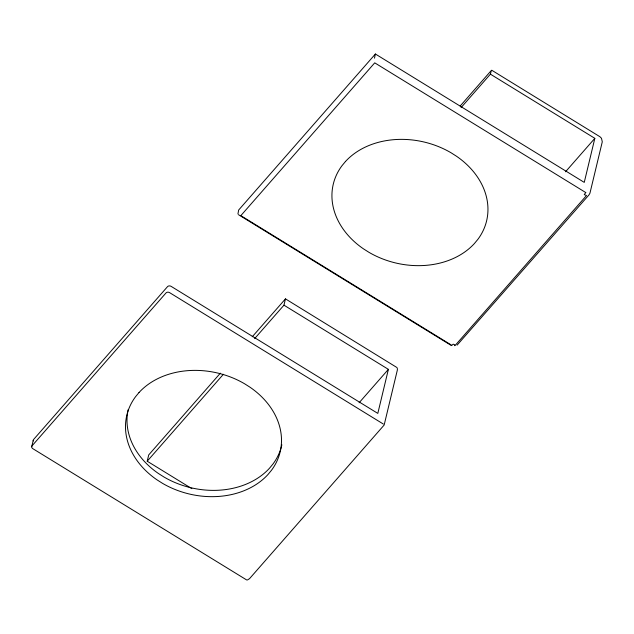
<?xml version="1.0" encoding="UTF-8"?>
<svg xmlns="http://www.w3.org/2000/svg" width="634" height="634" viewBox="0 0 634 634"><rect width="100%" height="100%" fill="white"/><g stroke="black" fill="none" stroke-linecap="round" stroke-linejoin="round"><path stroke-width="0.95" d="M374.496 58.17L375.391 54.009L584.255 182.386L594.835 138.339L490.399 74.154L491.398 70.39L460.189 106.013M31.7 446.724L33.214 440.432M191.848 488.648L147.215 461.211L148.721 454.919L220.355 373.18M254.654 338.604L283.961 305.168L285.466 298.876L396.932 367.53M283.961 305.168L388.388 369.353L377.816 413.4L171.125 286.362A2.631 2.068 13.5 0 0 167.527 286.647L33.634 439.441A2.631 2.068 13.5 0 0 33.261 440.987M375.391 54.009L238.646 210.052L237.94 213.999M252.261 336.773L285.466 298.876M147.215 461.211L223.398 374.274M461.1 107.59L490.399 74.154M359.09 402.788L388.388 369.353M565.528 171.782L594.835 138.339M457.106 345.126L589.01 194.86L589.945 193.204L602.284 141.81L601.484 138.267L599.93 136.73L491.73 70.223M454.475 345.696L455.038 345.443M247.418 579.991L249.527 578.668L384.156 425.034L397.407 369.828L397.272 368.172M246.713 579.983L32.873 448.698A2.631 2.068 13.5 0 1 32.12 445.734L166.013 292.94A2.631 2.068 13.5 0 1 169.619 292.654L383.356 424.051M238.479 214.696L451.115 345.387M281.861 444.783A78.83 62.124 13.5 0 1 273 463.985L269.513 468.209A78.83 62.124 13.5 0 1 163.905 476.974L158.429 473.495A78.83 62.124 13.5 0 1 128.155 409.683M585.776 192.562L584.247 194.606L586.521 195.526L455.481 345.062L453.199 344.151L451.876 345.356L240.841 215.639L374.734 62.845L585.776 192.562M138.997 392.549L135.51 396.773A78.83 62.124 13.5 0 0 156.915 479.787L162.391 483.266A78.83 62.124 13.5 0 0 268 474.501L271.487 470.277A78.83 62.124 13.5 0 0 250.081 387.263L244.605 383.784A78.83 62.124 13.5 0 0 138.997 392.549M345.443 161.535L341.948 165.759A78.83 62.124 13.5 0 0 363.361 248.774L368.837 252.253A78.83 62.124 13.5 0 0 474.446 243.488L477.933 239.272A78.83 62.124 13.5 0 0 456.52 156.249L451.051 152.77A78.83 62.124 13.5 0 0 345.443 161.535"/></g></svg>
